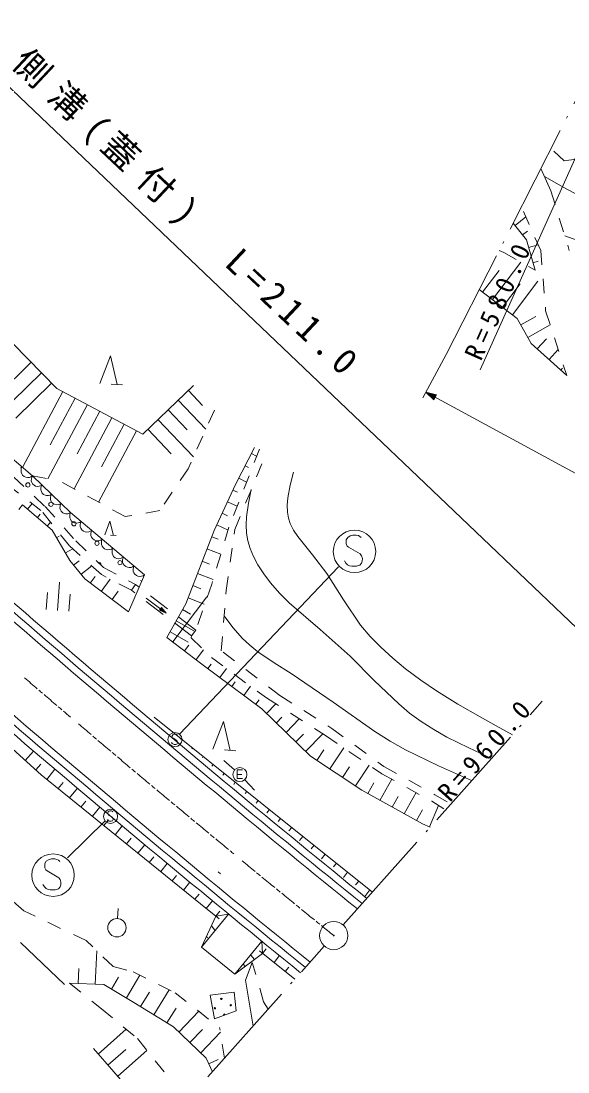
# Model space of a CAD drawing. Units: millimetres, scale not verified. Extents: x 40000 to 680000, y 20000 to 380000.
# Drawn here: x 224124 to 262614, y 245226 to 319158 of the extents above; entities that cross this region are included whole.
import ezdxf

# ---------------------------------------------------------------- set-up
doc = ezdxf.new("R2010")
doc.units = ezdxf.units.MM
doc.header["$LTSCALE"] = 1000
for name, pattern in [('USER1', [9.899999, 7.790164, -0.97377, 0.162295, -0.97377]), ('USER2', [2.5, 1.5, -1]), ('USER7', [2, 1, -1])]:
    doc.linetypes.add(name, pattern=pattern)
for name, color, linetype, lineweight in [('S-BGD', 7, 'Continuous', 13), ('S-BGD-HTXT', 6, 'Continuous', 13), ('S-BMK-SRVR', 3, 'Continuous', 13)]:
    doc.layers.add(name, color=color, linetype=linetype, lineweight=lineweight)
doc.styles.add('ＭＳ ゴシック', font='')
doc.styles.get('ＭＳ ゴシック').set_extended_font_data('MS Gothic')

msp = doc.modelspace()

# ---------------------------------------------------------------- linework, layer by layer
at = {"layer": 'S-BGD', "linetype": 'USER7'}
for p, q in [((262345, 309315), (261428, 310203)), ((265166, 309716), (262345, 309315)), ((261416, 307203), (262702, 303024)), ((260693, 303009), (259336, 306093)), ((257768, 303011), (258089, 302879)), ((258089, 302879), (260300, 301620)), ((260693, 303009), (261043, 298765)), ((261043, 298765), (262527, 294211)), ((237733, 291775), (235888, 287665)), ((240895, 289031), (238759, 283549)), ((239169, 283389), (241458, 288933)), ((235888, 287665), (233893, 284717)), ((223599, 287092), (225831, 285000)), ((224925, 287152), (226849, 286796)), ((225529, 284728), (223214, 286516)), ((231446, 284299), (226849, 286796)), ((222706, 283261), (224240, 285126)), ((227539, 282238), (225529, 284728)), ((225831, 285000), (227978, 282588)), ((233893, 284717), (231446, 284299)), ((238759, 283549), (237541, 279551)), ((238560, 279101), (239169, 283389)), ((227978, 282588), (229934, 280717)), ((229785, 280219), (227539, 282238)), ((231890, 279111), (229785, 280219)), ((229934, 280717), (232191, 279510)), ((237541, 279551), (236430, 276310)), ((238214, 274861), (238560, 279101)), ((236128, 275911), (236108, 275776)), ((236108, 275776), (237517, 274389)), ((237517, 274389), (241392, 271535)), ((242334, 271715), (238214, 274861)), ((241392, 271535), (245549, 268906)), ((242334, 271715), (245997, 269393)), ((245997, 269393), (249664, 266712)), ((245549, 268906), (249511, 266204)), ((249511, 266204), (253024, 264269)), ((249664, 266712), (253243, 264730)), ((253243, 264730), (254360, 264066)), ((253024, 264269), (253994, 263655)), ((224330, 256565), (221677, 258801)), ((228718, 254467), (224330, 256565)), ((230607, 252635), (228718, 254467)), ((241198, 250152), (240398, 252924)), ((230607, 252635), (232016, 252281)), ((232016, 252281), (234969, 250804)), ((227545, 251477), (229780, 249670)), ((234969, 250804), (238100, 248347)), ((241510, 249637), (241198, 250152)), ((229780, 249670), (232322, 247578)), ((238442, 246193), (238100, 248347)), ((232322, 247578), (234481, 244866))]:
    msp.add_line(p, q, dxfattribs=at)
at = {"layer": 'S-BGD'}
for p, q in [((260707, 308787), (261416, 307203)), ((260960, 308223), (262311, 307439)), ((262311, 307439), (263680, 306714)), ((258893, 304774), (259651, 305377)), ((259690, 303773), (258754, 304949)), ((259424, 304106), (259774, 304384)), ((262385, 304052), (263890, 303502)), ((260300, 301620), (259690, 303773)), ((259843, 303235), (260510, 303424)), ((257306, 299560), (259306, 302186)), ((260148, 302158), (260509, 302260)), ((218720, 301392), (226640, 293318)), ((256610, 300091), (257767, 301610)), ((259047, 298235), (256374, 300271)), ((258002, 299030), (259245, 300662)), ((258699, 298500), (260498, 300862)), ((260031, 296461), (259047, 298235)), ((259293, 297792), (260343, 298375)), ((259785, 296905), (261364, 297781)), ((260447, 296086), (261094, 296804)), ((262527, 294211), (260031, 296461)), ((261279, 295336), (261926, 296054)), ((224840, 295153), (222251, 292614)), ((229676, 293662), (230416, 295612)), ((230416, 295612), (230893, 293581)), ((225560, 294419), (221309, 290250)), ((262111, 294586), (262240, 294729)), ((226280, 293685), (223768, 291221)), ((230479, 293608), (231277, 293555)), ((232685, 290106), (236260, 293514)), ((218310, 292820), (224925, 287152)), ((227072, 293089), (224232, 287746)), ((232685, 290106), (226640, 293318)), ((235903, 293173), (236905, 292122)), ((252609, 293042), (253179, 292520)), ((253358, 292850), (252609, 293042)), ((252677, 293005), (253328, 292834)), ((253176, 292554), (252678, 293005)), ((252744, 292969), (253290, 292823)), ((253165, 292592), (252744, 292969)), ((252810, 292933), (253252, 292811)), ((253154, 292630), (252810, 292933)), ((252878, 292897), (253214, 292800)), ((253142, 292668), (252878, 292897)), ((252944, 292861), (253176, 292789)), ((253131, 292706), (252944, 292861)), ((253128, 292761), (253011, 292824)), ((253011, 292824), (253137, 292777)), ((253120, 292744), (253011, 292824)), ((253137, 292777), (253120, 292744)), ((253176, 292789), (253131, 292706)), ((253214, 292800), (253142, 292668)), ((253252, 292811), (253154, 292630)), ((253290, 292823), (253165, 292592)), ((253328, 292834), (253176, 292554)), ((253179, 292520), (253358, 292850)), ((228799, 292171), (226023, 286949)), ((227935, 292630), (226183, 289333)), ((235188, 292492), (237137, 290447)), ((229662, 291712), (228068, 288712)), ((234472, 291810), (235809, 290408)), ((230526, 291253), (227864, 286245)), ((231389, 290794), (229790, 287785)), ((233757, 291128), (236263, 288500)), ((232253, 290335), (229583, 285311)), ((233042, 290447), (234701, 288706)), ((239226, 286565), (240564, 289156)), ((240341, 288724), (240703, 288538)), ((224088, 287722), (224190, 287781)), ((224145, 287673), (224128, 287564)), ((224190, 287781), (224145, 287673)), ((239895, 287860), (240121, 287744)), ((224128, 287564), (224130, 287421)), ((224130, 287421), (224173, 287308)), ((224173, 287308), (224236, 287207)), ((224236, 287207), (224350, 287109)), ((224350, 287109), (224460, 287062)), ((224460, 287062), (224579, 287037)), ((224579, 287037), (224720, 287057)), ((224720, 287057), (224823, 287092)), ((224823, 287092), (224925, 287152)), ((224854, 286946), (224849, 286810)), ((224876, 287050), (224854, 286946)), ((224925, 287152), (224876, 287050)), ((224925, 287152), (227610, 284579)), ((239449, 286997), (239993, 286716)), ((243310, 287422), (243071, 286511)), ((224849, 286810), (224884, 286699)), ((224884, 286699), (224939, 286598)), ((224939, 286598), (225043, 286498)), ((225043, 286498), (225146, 286448)), ((225146, 286448), (225258, 286417)), ((225258, 286417), (225394, 286429)), ((225394, 286429), (225496, 286457)), ((225496, 286457), (225596, 286508)), ((225525, 286303), (225520, 286167)), ((225520, 286167), (225555, 286056)), ((225548, 286407), (225525, 286303)), ((225596, 286508), (225548, 286407)), ((237707, 283311), (239226, 286565)), ((239036, 286158), (239349, 286012)), ((240329, 286199), (240129, 285235)), ((243071, 286511), (242899, 285617)), ((225555, 286056), (225610, 285955)), ((225610, 285955), (225714, 285855)), ((225714, 285855), (225817, 285805)), ((225817, 285805), (225929, 285774)), ((225929, 285774), (226066, 285785)), ((226066, 285785), (226167, 285814)), ((226167, 285814), (226268, 285865)), ((226197, 285660), (226191, 285524)), ((226191, 285524), (226226, 285413)), ((226219, 285764), (226197, 285660)), ((226268, 285865), (226219, 285764)), ((226226, 285413), (226281, 285312)), ((242899, 285617), (242855, 285103)), ((224240, 285126), (226327, 283350)), ((224588, 284830), (224909, 285207)), ((226281, 285312), (226385, 285212)), ((226385, 285212), (226488, 285162)), ((226488, 285162), (226601, 285131)), ((226601, 285131), (226737, 285142)), ((226737, 285142), (226838, 285171)), ((226838, 285171), (226939, 285222)), ((226868, 285017), (226862, 284880)), ((226862, 284880), (226898, 284769)), ((226890, 285121), (226868, 285017)), ((226939, 285222), (226890, 285121)), ((226898, 284769), (226952, 284669)), ((226952, 284669), (227057, 284569)), ((238656, 285345), (239335, 285028)), ((240129, 285235), (239991, 284279)), ((242855, 285103), (242872, 284596)), ((225284, 284238), (225481, 284470)), ((225979, 283646), (226196, 283902)), ((227057, 284569), (227159, 284519)), ((227159, 284519), (227272, 284488)), ((227272, 284488), (227408, 284499)), ((227408, 284499), (227509, 284528)), ((227509, 284528), (227610, 284579)), ((227566, 284470), (227550, 284360)), ((227550, 284360), (227553, 284217)), ((227553, 284217), (227598, 284104)), ((227610, 284579), (227566, 284470)), ((227598, 284104), (227662, 284002)), ((227610, 284579), (232820, 280196)), ((227662, 284002), (227777, 283905)), ((227777, 283905), (227888, 283859)), ((228253, 283892), (228354, 283953)), ((228354, 283953), (228310, 283844)), ((230013, 283011), (230383, 283986)), ((230383, 283986), (230621, 282971)), ((238277, 284531), (238643, 284360)), ((239991, 284279), (239964, 283710)), ((242872, 284596), (242943, 284189)), ((242943, 284189), (243074, 283799)), ((226327, 283350), (227559, 281209)), ((227888, 283859), (228007, 283835)), ((228007, 283835), (228149, 283856)), ((228149, 283856), (228253, 283892)), ((228310, 283844), (228294, 283734)), ((228294, 283734), (228298, 283591)), ((228298, 283591), (228342, 283477)), ((228342, 283477), (228406, 283376)), ((228406, 283376), (228521, 283279)), ((228521, 283279), (228632, 283233)), ((228632, 283233), (228752, 283209)), ((228752, 283209), (228893, 283230)), ((228893, 283230), (228997, 283266)), ((228997, 283266), (229099, 283327)), ((229055, 283218), (229038, 283108)), ((229099, 283327), (229055, 283218)), ((235715, 278150), (237707, 283311)), ((237897, 283718), (238697, 283344)), ((239964, 283710), (239998, 283138)), ((243074, 283799), (243305, 283337)), ((243305, 283337), (243596, 282891)), ((226635, 282815), (226815, 282918)), ((229038, 283108), (229042, 282965)), ((229042, 282965), (229086, 282851)), ((229086, 282851), (229150, 282750)), ((229150, 282750), (229266, 282653)), ((229266, 282653), (229376, 282607)), ((229376, 282607), (229496, 282583)), ((229496, 282583), (229637, 282603)), ((229637, 282603), (229741, 282640)), ((229741, 282640), (229843, 282701)), ((229799, 282591), (229783, 282481)), ((229783, 282481), (229786, 282338)), ((229843, 282701), (229799, 282591)), ((230414, 282985), (230813, 282958)), ((237541, 282881), (237995, 282706)), ((239998, 283138), (240096, 282596)), ((240096, 282596), (240253, 282063)), ((243596, 282891), (244644, 281607)), ((247015, 282656), (247008, 282484)), ((247008, 282484), (247015, 282371)), ((247113, 282821), (247015, 282656)), ((247278, 282934), (247113, 282821)), ((247473, 282986), (247278, 282934)), ((247705, 282986), (247473, 282986)), ((247863, 282956), (247705, 282986)), ((247975, 282904), (247863, 282956)), ((248058, 282814), (247975, 282904)), ((227251, 281744), (227762, 282038)), ((229786, 282338), (229830, 282225)), ((229830, 282225), (229894, 282123)), ((229894, 282123), (230010, 282026)), ((230010, 282026), (230121, 281981)), ((230121, 281981), (230240, 281956)), ((230240, 281956), (230382, 281977)), ((230382, 281977), (230486, 282014)), ((230486, 282014), (230587, 282074)), ((230543, 281965), (230527, 281855)), ((230527, 281855), (230530, 281712)), ((230530, 281712), (230575, 281599)), ((230587, 282074), (230543, 281965)), ((237209, 282021), (238179, 281646)), ((240253, 282063), (240493, 281478)), ((247015, 282371), (247075, 282221)), ((247075, 282221), (247180, 282139)), ((247180, 282139), (247998, 281666)), ((227559, 281209), (228606, 279906)), ((227821, 280883), (228209, 281195)), ((230575, 281599), (230639, 281497)), ((230639, 281497), (230754, 281400)), ((230754, 281400), (230865, 281354)), ((230865, 281354), (230984, 281330)), ((230984, 281330), (231126, 281351)), ((231126, 281351), (231230, 281387)), ((231230, 281387), (231332, 281448)), ((231287, 281339), (231271, 281229)), ((231271, 281229), (231275, 281086)), ((231275, 281086), (231319, 280972)), ((231332, 281448), (231287, 281339)), ((231319, 280972), (231383, 280871)), ((236877, 281160), (237394, 280961)), ((240493, 281478), (240793, 280908)), ((244644, 281607), (245639, 280292)), ((246985, 281021), (246880, 281194)), ((247105, 280909), (246985, 281021)), ((248080, 281021), (247975, 280886)), ((247998, 281666), (248088, 281531)), ((248133, 281164), (248080, 281021)), ((248088, 281531), (248148, 281344)), ((248148, 281344), (248133, 281164)), ((228344, 280232), (229097, 280837)), ((231383, 280871), (231498, 280774)), ((231498, 280774), (231609, 280728)), ((231609, 280728), (231729, 280704)), ((231729, 280704), (231870, 280725)), ((231870, 280725), (231974, 280761)), ((231974, 280761), (232076, 280822)), ((232032, 280713), (232015, 280603)), ((232015, 280603), (232019, 280460)), ((232019, 280460), (232063, 280346)), ((232076, 280822), (232032, 280713)), ((232063, 280346), (232127, 280245)), ((232127, 280245), (232243, 280148)), ((235287, 268985), (246459, 280758)), ((236545, 280300), (237640, 279877)), ((240793, 280908), (241204, 280268)), ((241204, 280268), (241678, 279644)), ((245639, 280292), (246813, 278443)), ((247248, 280841), (247105, 280909)), ((247398, 280819), (247248, 280841)), ((247743, 280819), (247398, 280819)), ((247975, 280886), (247743, 280819)), ((226831, 279689), (226698, 277693)), ((228606, 279906), (231682, 277588)), ((228990, 279617), (229345, 280088)), ((229759, 279037), (230405, 279893)), ((231682, 277588), (232820, 280196)), ((232191, 279510), (231890, 279111)), ((232243, 280148), (232354, 280102)), ((232354, 280102), (232473, 280078)), ((232473, 280078), (232614, 280098)), ((232630, 279761), (232541, 279800)), ((232614, 280098), (232718, 280135)), ((232718, 280135), (232820, 280196)), ((241678, 279644), (242314, 278921)), ((225980, 278948), (225900, 277751)), ((227576, 278842), (227497, 277645)), ((230529, 278457), (230972, 279046)), ((236213, 279440), (236774, 279224)), ((242314, 278921), (242995, 278238)), ((232933, 278568), (234346, 277506)), ((234387, 275794), (235715, 278150)), ((234798, 275482), (237196, 278643)), ((235881, 278580), (237007, 278145)), ((242995, 278238), (245176, 276362)), ((246813, 278443), (248022, 276652)), ((234021, 277906), (233871, 277706)), ((233871, 277706), (234346, 277506)), ((233892, 277714), (234020, 277884)), ((234305, 277537), (233892, 277714)), ((233919, 277718), (234024, 277858)), ((234264, 277567), (233919, 277718)), ((233945, 277721), (234027, 277831)), ((234224, 277597), (233945, 277721)), ((233971, 277725), (234031, 277805)), ((234183, 277628), (233971, 277725)), ((233997, 277729), (234035, 277779)), ((234143, 277658), (233997, 277729)), ((234020, 277884), (234304, 277537)), ((234346, 277506), (234021, 277906)), ((234024, 277858), (234264, 277567)), ((234024, 277733), (234039, 277752)), ((234102, 277689), (234024, 277733)), ((234027, 277831), (234224, 277597)), ((234031, 277805), (234183, 277628)), ((234031, 277742), (234102, 277689)), ((234035, 277779), (234143, 277658)), ((234039, 277752), (234102, 277689)), ((235494, 277757), (236057, 277440)), ((238444, 277278), (238414, 277318)), ((238468, 277245), (238444, 277278)), ((239060, 276472), (238468, 277245)), ((235051, 276972), (236296, 276270)), ((248022, 276652), (248701, 275870)), ((236851, 273924), (234387, 275794)), ((234609, 276186), (235875, 275473)), ((236430, 276310), (236128, 275911)), ((239687, 275750), (239060, 276472)), ((245176, 276362), (247281, 274472)), ((248701, 275870), (249433, 275119)), ((235619, 274859), (235923, 275259)), ((240220, 275245), (239687, 275750)), ((240793, 274785), (240220, 275245)), ((249433, 275119), (250289, 274332)), ((236441, 274236), (236967, 274930)), ((241946, 274001), (240793, 274785)), ((247281, 274472), (248975, 272770)), ((250289, 274332), (251186, 273589)), ((241062, 270778), (236851, 273924)), ((237272, 273609), (237504, 273919)), ((238115, 272980), (238581, 273605)), ((243137, 273264), (241946, 274001)), ((251186, 273589), (252250, 272793)), ((246094, 271251), (243137, 273264)), ((238957, 272351), (239192, 272666)), ((239799, 271722), (240274, 272358)), ((248975, 272770), (250702, 271121)), ((252250, 272793), (253356, 272040)), ((240641, 271093), (240881, 271414)), ((253356, 272040), (254872, 271102)), ((244498, 267447), (241062, 270778)), ((241406, 270445), (242056, 271115)), ((249027, 269181), (246094, 271251)), ((250702, 271121), (251471, 270476)), ((254872, 271102), (256425, 270213)), ((241208, 264001), (233488, 270178)), ((237632, 267930), (238372, 269880)), ((238372, 269880), (238849, 267849)), ((242093, 269779), (242488, 270185)), ((242780, 269112), (243708, 270070)), ((251471, 270476), (252285, 269872)), ((252285, 269872), (253164, 269308)), ((256425, 270213), (257559, 269579)), ((221791, 269505), (225534, 266132)), ((234534, 269341), (234518, 269320)), ((250098, 268500), (249027, 269181)), ((253164, 269308), (254086, 268789)), ((257559, 269579), (258699, 268938)), ((234757, 268336), (234722, 268394)), ((234767, 268881), (234764, 268824)), ((234764, 268824), (234767, 268786)), ((234799, 268936), (234767, 268881)), ((234767, 268786), (234787, 268736)), ((234787, 268736), (234822, 268709)), ((234854, 268974), (234799, 268936)), ((234822, 268709), (235094, 268551)), ((234919, 268991), (234854, 268974)), ((234997, 268991), (234919, 268991)), ((235049, 268981), (234997, 268991)), ((235087, 268964), (235049, 268981)), ((235114, 268934), (235087, 268964)), ((235094, 268551), (235124, 268506)), ((235139, 268384), (235122, 268336)), ((235124, 268506), (235144, 268444)), ((235144, 268444), (235139, 268384)), ((235362, 268678), (235328, 268635)), ((243468, 268446), (244001, 268997)), ((244155, 267780), (245361, 269024)), ((251190, 267877), (250098, 268500)), ((254086, 268789), (255645, 268022)), ((224411, 267144), (225007, 267805)), ((234797, 268299), (234757, 268336)), ((234844, 268276), (234797, 268299)), ((234894, 268269), (234844, 268276)), ((235009, 268269), (234894, 268269)), ((235087, 268291), (235009, 268269)), ((235122, 268336), (235087, 268291)), ((236197, 268010), (236155, 267957)), ((238435, 267877), (239233, 267824)), ((244949, 267147), (245445, 267892)), ((245850, 266547), (246836, 268028)), ((253497, 266772), (251190, 267877)), ((255645, 268022), (257230, 267289)), ((236947, 267410), (236885, 267331)), ((239146, 266477), (238389, 267131)), ((248103, 265048), (244498, 267447)), ((225159, 266470), (225530, 266881)), ((225935, 265808), (226514, 266524)), ((237638, 266857), (237551, 266747)), ((238421, 266231), (238325, 266110)), ((239719, 266475), (239329, 266475)), ((239329, 266475), (239329, 265865)), ((246751, 265947), (247241, 266683)), ((247653, 265347), (248625, 266809)), ((255833, 265720), (253497, 266772)), ((225534, 266132), (236762, 257049)), ((226737, 265159), (227083, 265588)), ((239205, 265603), (239093, 265460)), ((239329, 266150), (239659, 266150)), ((239329, 265865), (239719, 265865)), ((239866, 265785), (240550, 265056)), ((248531, 264810), (248946, 265558)), ((249385, 264335), (250210, 265819)), ((227539, 264510), (228089, 265191)), ((240006, 264962), (239888, 264812)), ((252378, 262672), (248103, 265048)), ((251095, 263385), (251924, 264876)), ((228341, 263861), (228679, 264279)), ((240807, 264321), (240664, 264140)), ((248856, 257886), (241208, 264001)), ((250240, 263860), (250654, 264604)), ((252874, 262465), (253501, 263967)), ((229143, 263213), (229668, 263862)), ((230231, 263476), (230229, 263418)), ((230229, 263418), (230231, 263381)), ((230264, 263531), (230231, 263476)), ((230231, 263381), (230251, 263331)), ((230251, 263331), (230286, 263303)), ((230319, 263568), (230264, 263531)), ((230286, 263303), (230559, 263146)), ((230384, 263586), (230319, 263568)), ((230461, 263586), (230384, 263586)), ((230514, 263576), (230461, 263586)), ((230551, 263558), (230514, 263576)), ((230579, 263528), (230551, 263558)), ((241601, 263687), (241417, 263457)), ((251950, 262910), (252365, 263657)), ((230036, 262903), (227392, 260297)), ((229945, 262564), (230274, 262971)), ((230221, 262931), (230186, 262988)), ((230261, 262893), (230221, 262931)), ((230309, 262871), (230261, 262893)), ((230359, 262863), (230309, 262871)), ((230474, 262863), (230359, 262863)), ((230551, 262886), (230474, 262863)), ((230586, 262931), (230551, 262886)), ((230559, 263146), (230589, 263101)), ((230604, 262978), (230586, 262931)), ((230589, 263101), (230609, 263038)), ((230609, 263038), (230604, 262978)), ((230747, 261915), (231248, 262535)), ((242387, 263058), (242220, 262849)), ((252917, 262447), (252378, 262672)), ((243173, 262429), (242978, 262186)), ((243960, 261801), (243724, 261507)), ((231549, 261266), (231869, 261663)), ((232351, 260617), (232832, 261213)), ((244746, 261172), (244540, 260914)), ((233153, 259969), (233465, 260355)), ((245532, 260543), (245275, 260221)), ((225804, 259883), (225796, 259711)), ((225796, 259711), (225804, 259598)), ((225901, 260048), (225804, 259883)), ((225804, 259598), (225864, 259448)), ((226066, 260161), (225901, 260048)), ((226261, 260213), (226066, 260161)), ((226494, 260213), (226261, 260213)), ((226651, 260183), (226494, 260213)), ((226764, 260131), (226651, 260183)), ((226846, 260041), (226764, 260131)), ((233955, 259320), (234419, 259893)), ((246318, 259915), (246105, 259648)), ((225864, 259448), (225969, 259366)), ((225969, 259366), (226786, 258893)), ((226786, 258893), (226876, 258758)), ((234757, 258671), (235060, 259047)), ((238009, 259306), (238163, 259155)), ((247105, 259286), (246810, 258918)), ((225774, 258248), (225669, 258421)), ((225894, 258136), (225774, 258248)), ((226036, 258068), (225894, 258136)), ((226186, 258046), (226036, 258068)), ((226531, 258046), (226186, 258046)), ((226764, 258113), (226531, 258046)), ((226869, 258248), (226764, 258113)), ((226921, 258391), (226869, 258248)), ((226876, 258758), (226936, 258571)), ((226936, 258571), (226921, 258391)), ((235559, 258022), (236008, 258577)), ((247891, 258657), (247673, 258384)), ((248677, 258029), (248309, 257568)), ((236361, 257373), (236656, 257738)), ((230919, 256027), (230965, 256720)), ((236762, 257049), (238072, 256003)), ((237159, 256732), (237591, 257272)), ((236835, 254011), (238732, 256335)), ((237839, 256189), (236835, 254011)), ((237839, 256189), (238119, 256541)), ((238732, 256335), (237839, 256189)), ((237759, 255214), (237522, 255501)), ((227195, 251373), (224099, 254325)), ((237257, 254671), (237182, 254763)), ((241059, 254435), (239164, 252110)), ((241059, 254435), (241124, 253565)), ((229350, 251401), (229449, 253758)), ((239164, 252110), (236835, 254011)), ((240906, 253740), (243394, 251753)), ((241124, 253565), (241379, 253884)), ((241124, 253565), (239164, 252110)), ((240398, 252924), (239919, 251683)), ((240556, 253143), (240300, 253453)), ((241929, 252923), (242317, 253409)), ((228147, 251452), (228191, 252500)), ((239897, 252654), (239786, 252788)), ((242724, 252288), (242965, 252590)), ((229952, 251376), (227545, 251477)), ((232072, 250121), (229952, 251376)), ((230482, 251062), (230978, 251900)), ((231542, 250435), (232493, 252043)), ((239919, 251683), (240453, 248451)), ((232535, 249833), (233158, 250835)), ((233461, 249256), (234554, 251012)), ((239133, 250831), (237428, 250628)), ((237428, 250628), (237742, 248969)), ((239273, 249536), (239133, 250831)), ((234851, 248391), (232072, 250121)), ((234388, 248679), (235036, 249720)), ((235237, 248026), (236633, 249499)), ((237742, 248969), (239273, 249536)), ((229558, 246490), (231534, 248227)), ((237163, 246200), (234851, 248391)), ((236007, 247296), (236886, 248222)), ((236777, 246565), (238153, 248016)), ((234011, 241425), (229216, 246880)), ((230243, 245711), (231502, 246817)), ((230929, 244932), (232988, 246742)), ((237589, 245234), (237163, 246200)), ((237335, 245810), (237990, 246099))]:
    msp.add_line(p, q, dxfattribs=at)
at = {"layer": 'S-BGD', "linetype": 'USER2'}
for p, q in [((236430, 276310), (232191, 279510)), ((236128, 275911), (231890, 279111))]:
    msp.add_line(p, q, dxfattribs=at)
at = {"layer": 'S-BGD'}
for centre, radius in [((224605, 286526), 149), ((226226, 285158), 149), ((227847, 283790), 149), ((247593, 281846), 1492), ((229468, 282422), 149), ((231089, 281054), 149), ((234959, 268611), 498), ((239524, 266150), 498), ((230424, 263206), 498), ((226381, 259073), 1492), ((230876, 255373), 645), ((246130, 254825), 30), ((238220, 250371), 49.7), ((238881, 249920), 49.7), ((237770, 249710), 49.7)]:
    msp.add_circle(centre, radius, dxfattribs=at)
for centre, radius, start, end in [((849690, 1001360), 956500, 228.12714, 231.05511), ((849690, 1001360), 957500, 228.12714, 231.05225), ((849690, 1001360), 957000, 228.12714, 231.05365), ((849690, 1001360), 962500, 228.12714, 231.03796), ((849690, 1001360), 963500, 228.12714, 231.03516), ((849690, 1001360), 963000, 228.12714, 231.03656), ((229595, 280927), 149, 349.83951, 102.70511), ((238431, 249259), 49.7, 339.07541, 241.508)]:
    msp.add_arc(centre, radius, start, end, dxfattribs=at)
at = {"layer": 'S-BGD-HTXT'}
for p, q in [((199961, 336747), (251545, 287588)), ((265931, 315787), (256443, 294621)), ((254046, 295696), (252391, 292640)), ((252609, 293042), (349745, 240433)), ((251545, 287588), (264399, 275339))]:
    msp.add_line(p, q, dxfattribs=at)
at = {"layer": 'S-BGD-HTXT', "linetype": 'USER1'}
for p, q in [((254046, 295696), (264051, 315360)), ((246795, 255572), (260807, 271305)), ((230684, 237481), (245465, 254078))]:
    msp.add_line(p, q, dxfattribs=at)
at = {"layer": 'S-BMK-SRVR'}
msp.add_circle((246130, 254825), 995, dxfattribs=at)
for start, end in [(229.35547, 229.42511), (229.43384, 229.45416), (229.46289, 229.53259), (229.54126, 229.56158), (229.57031, 229.60797), (229.65277, 229.72241), (229.73114, 229.75146), (229.76019, 229.8299), (229.83856, 229.85889), (229.86761, 229.93732), (229.94598, 229.96631), (229.97504, 230.04474), (230.05347, 230.07379), (230.08246, 230.15216), (230.16089, 230.18121), (230.18988, 230.25958), (230.26831, 230.28864), (230.29736, 230.367), (230.37573, 230.39606), (230.40479, 230.47443), (230.48315, 230.50348), (230.54913, 230.61877), (230.6275, 230.64783), (230.65656, 230.72626), (230.73492, 230.75525), (230.76398, 230.83368), (230.84235, 230.86267), (230.8714, 230.9411), (230.94983, 230.97015), (230.97882, 231.0451)]:
    msp.add_arc((849690, 1001360), 960000, start, end, dxfattribs=at)

# ---------------------------------------------------------------- texts
at = {"layer": 'S-BGD-HTXT', "attachment_point": 7, "style": 'ＭＳ ゴシック'}
for s, insert, char_height, rotation in [('\\T1.37;側溝(蓋付)\u3000L=211.0', (223046, 315712), 1833, 316.8), ('\\T1.44;R=580.0', (256506, 295170), 1320, 66), ('\\T1.44;R=960.0', (254330, 264129), 1320, 48.2)]:
    msp.add_mtext(s, dxfattribs=dict(at, insert=insert, char_height=char_height, rotation=rotation))

doc.saveas('drawing.dxf')
